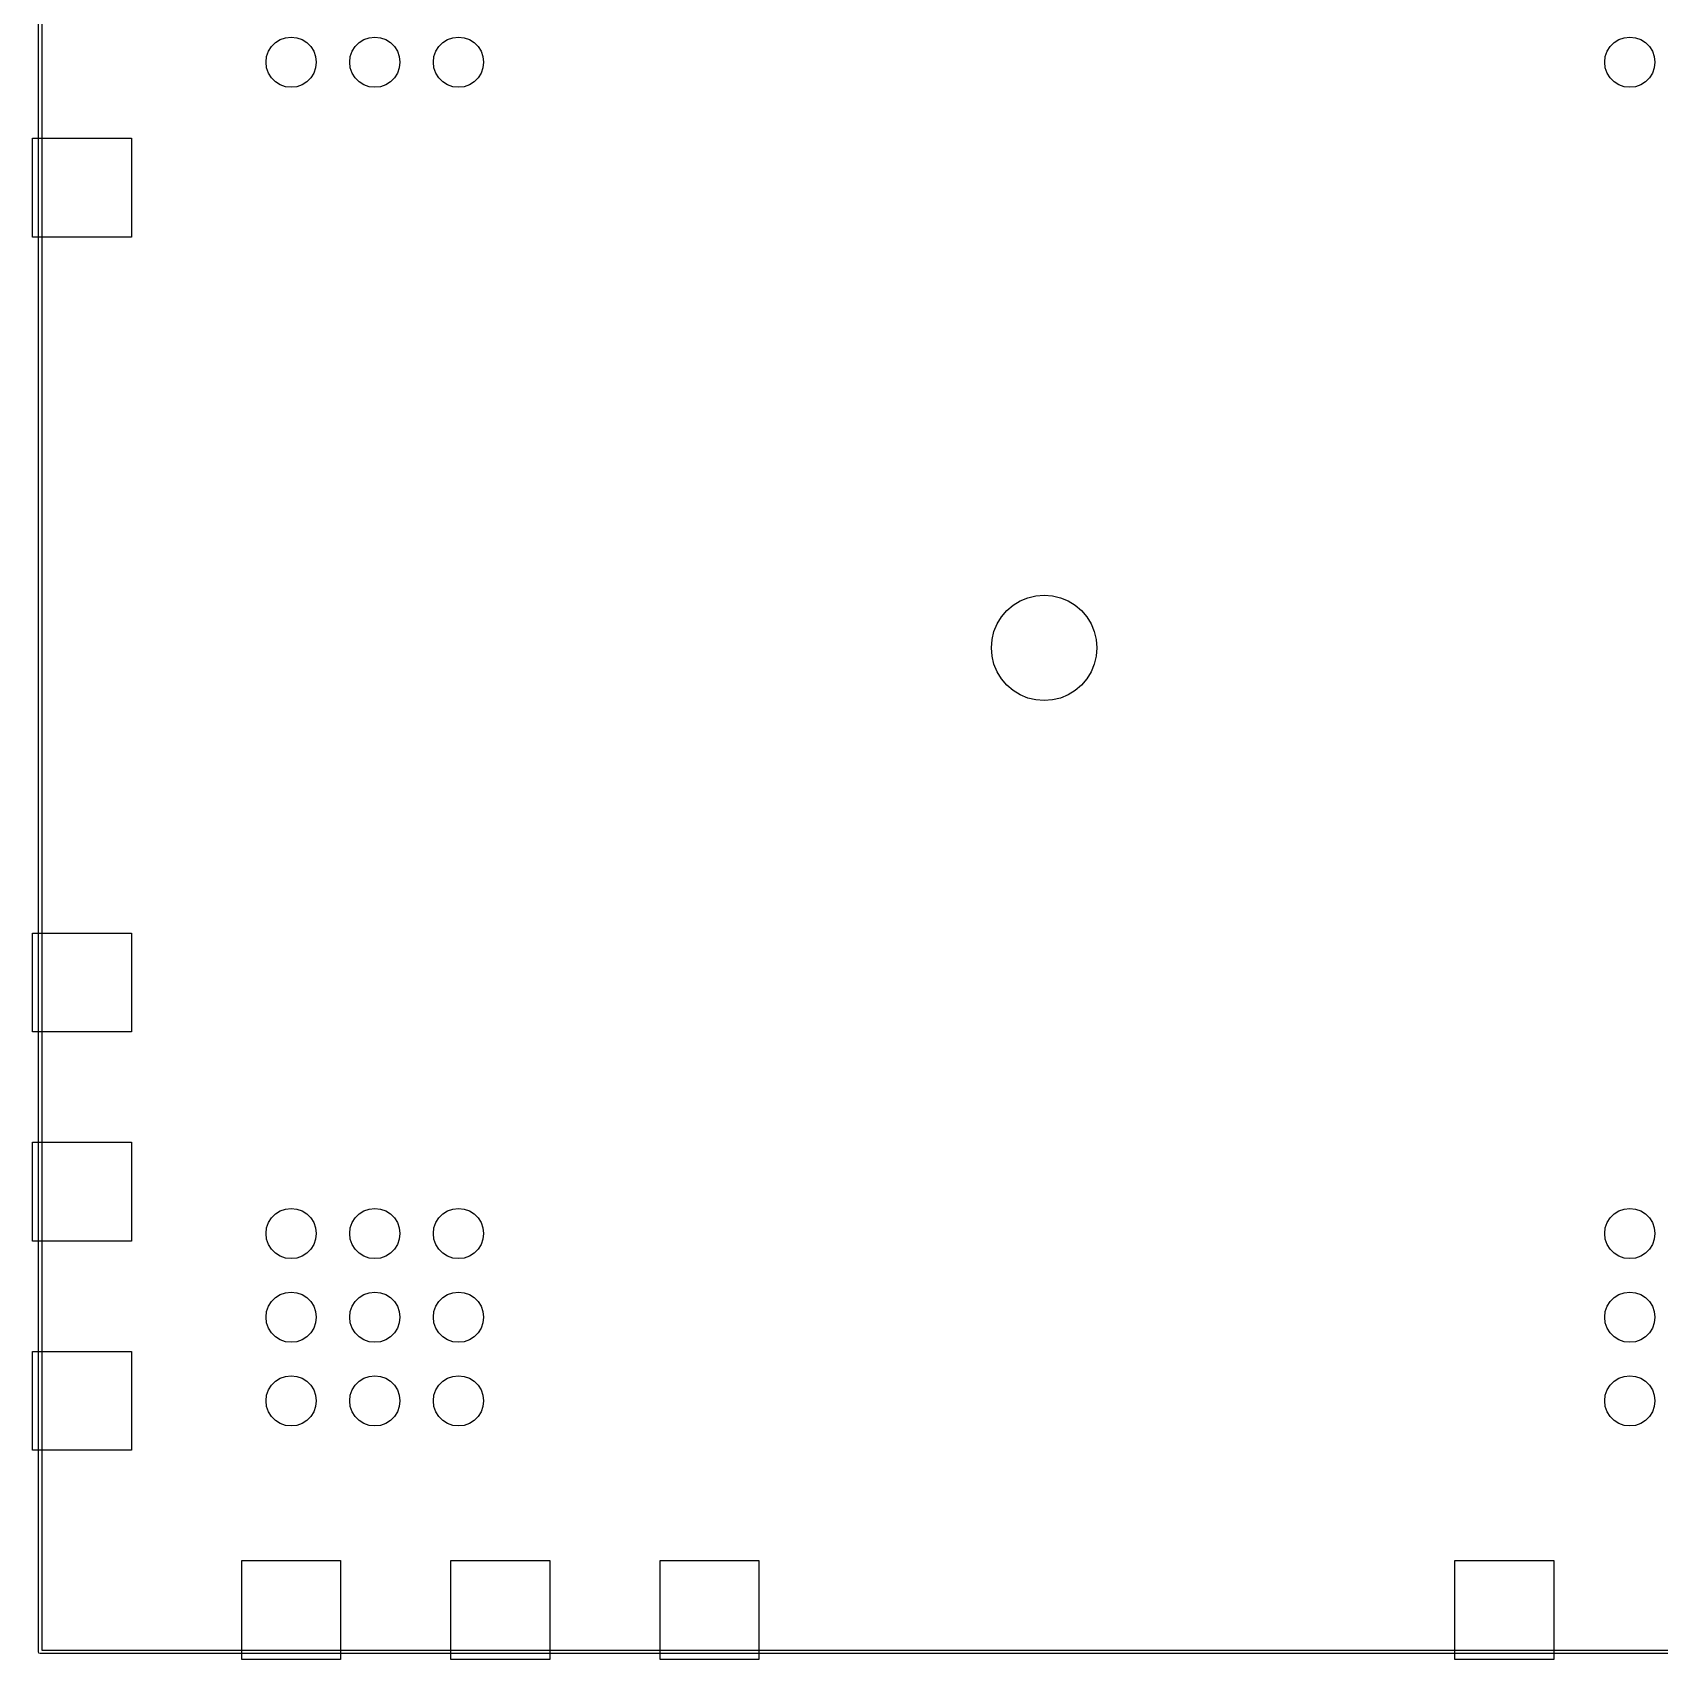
# Model space of a CAD drawing. Extents: x 3.99 to 8.01, y -6.01 to -1.99.
# Drawn here: x 3.991 to 5.935, y -6.009 to -4.065 of the extents above; entities that cross this region are included whole.
import ezdxf

# ---------------------------------------------------------------- set-up
doc = ezdxf.new("R2010")
doc.units = 0
doc.header["$MEASUREMENT"] = 0
doc.layers.add('BLACK', color=7, linetype='CONTINUOUS')

msp = doc.modelspace()

# ---------------------------------------------------------------- linework, layer by layer
at = {"layer": 'BLACK', "linetype": 'CONTINUOUS'}
for p, q in [((3.99803, -6), (3.99803, -2)), ((4.00197, -2.00197), (4.00197, -5.99803)), ((4.27297, -4.08698), (4.27655, -4.0813)), ((4.27297, -4.08698), (4.27655, -4.0813)), ((4.27655, -4.0813), (4.2813, -4.07655)), ((4.27655, -4.0813), (4.2813, -4.07655)), ((4.2813, -4.07655), (4.28698, -4.07297)), ((4.2813, -4.07655), (4.28698, -4.07297)), ((4.28698, -4.07297), (4.29332, -4.07075)), ((4.28698, -4.07297), (4.29332, -4.07075)), ((4.29332, -4.07075), (4.3, -4.07)), ((4.29332, -4.07075), (4.3, -4.07)), ((4.3, -4.07), (4.30668, -4.07075)), ((4.3, -4.07), (4.30668, -4.07075)), ((4.30668, -4.07075), (4.31302, -4.07297)), ((4.30668, -4.07075), (4.31302, -4.07297)), ((4.31302, -4.07297), (4.3187, -4.07655)), ((4.31302, -4.07297), (4.3187, -4.07655)), ((4.3187, -4.07655), (4.32345, -4.0813)), ((4.3187, -4.07655), (4.32345, -4.0813)), ((4.32345, -4.0813), (4.32703, -4.08698)), ((4.32345, -4.0813), (4.32703, -4.08698)), ((4.37297, -4.08698), (4.37655, -4.0813)), ((4.37297, -4.08698), (4.37655, -4.0813)), ((4.37655, -4.0813), (4.3813, -4.07655)), ((4.37655, -4.0813), (4.3813, -4.07655)), ((4.3813, -4.07655), (4.38698, -4.07297)), ((4.3813, -4.07655), (4.38698, -4.07297)), ((4.38698, -4.07297), (4.39332, -4.07075)), ((4.38698, -4.07297), (4.39332, -4.07075)), ((4.39332, -4.07075), (4.4, -4.07)), ((4.39332, -4.07075), (4.4, -4.07)), ((4.4, -4.07), (4.40668, -4.07075)), ((4.4, -4.07), (4.40668, -4.07075)), ((4.40668, -4.07075), (4.41302, -4.07297)), ((4.40668, -4.07075), (4.41302, -4.07297)), ((4.41302, -4.07297), (4.4187, -4.07655)), ((4.41302, -4.07297), (4.4187, -4.07655)), ((4.4187, -4.07655), (4.42345, -4.0813)), ((4.4187, -4.07655), (4.42345, -4.0813)), ((4.42345, -4.0813), (4.42703, -4.08698)), ((4.42345, -4.0813), (4.42703, -4.08698)), ((4.47297, -4.08698), (4.47655, -4.0813)), ((4.47297, -4.08698), (4.47655, -4.0813)), ((4.47655, -4.0813), (4.4813, -4.07655)), ((4.47655, -4.0813), (4.4813, -4.07655)), ((4.4813, -4.07655), (4.48698, -4.07297)), ((4.4813, -4.07655), (4.48698, -4.07297)), ((4.48698, -4.07297), (4.49332, -4.07075)), ((4.48698, -4.07297), (4.49332, -4.07075)), ((4.49332, -4.07075), (4.5, -4.07)), ((4.49332, -4.07075), (4.5, -4.07)), ((4.5, -4.07), (4.50668, -4.07075)), ((4.5, -4.07), (4.50668, -4.07075)), ((4.50668, -4.07075), (4.51302, -4.07297)), ((4.50668, -4.07075), (4.51302, -4.07297)), ((4.51302, -4.07297), (4.5187, -4.07655)), ((4.51302, -4.07297), (4.5187, -4.07655)), ((4.5187, -4.07655), (4.52345, -4.0813)), ((4.5187, -4.07655), (4.52345, -4.0813)), ((4.52345, -4.0813), (4.52703, -4.08698)), ((4.52345, -4.0813), (4.52703, -4.08698)), ((5.87297, -4.08698), (5.87655, -4.0813)), ((5.87297, -4.08698), (5.87655, -4.0813)), ((5.87655, -4.0813), (5.8813, -4.07655)), ((5.87655, -4.0813), (5.8813, -4.07655)), ((5.8813, -4.07655), (5.88698, -4.07297)), ((5.8813, -4.07655), (5.88698, -4.07297)), ((5.88698, -4.07297), (5.89332, -4.07075)), ((5.88698, -4.07297), (5.89332, -4.07075)), ((5.89332, -4.07075), (5.9, -4.07)), ((5.89332, -4.07075), (5.9, -4.07)), ((5.9, -4.07), (5.90668, -4.07075)), ((5.9, -4.07), (5.90668, -4.07075)), ((5.90668, -4.07075), (5.91302, -4.07297)), ((5.90668, -4.07075), (5.91302, -4.07297)), ((5.91302, -4.07297), (5.9187, -4.07655)), ((5.91302, -4.07297), (5.9187, -4.07655)), ((5.9187, -4.07655), (5.92345, -4.0813)), ((5.9187, -4.07655), (5.92345, -4.0813)), ((5.92345, -4.0813), (5.92703, -4.08698)), ((5.92345, -4.0813), (5.92703, -4.08698)), ((4.27, -4.1), (4.27075, -4.09332)), ((4.27, -4.1), (4.27075, -4.09332)), ((4.27075, -4.10668), (4.27, -4.1)), ((4.27075, -4.10668), (4.27, -4.1)), ((4.27075, -4.09332), (4.27297, -4.08698)), ((4.27075, -4.09332), (4.27297, -4.08698)), ((4.32703, -4.08698), (4.32925, -4.09332)), ((4.32703, -4.08698), (4.32925, -4.09332)), ((4.32925, -4.09332), (4.33, -4.1)), ((4.32925, -4.09332), (4.33, -4.1)), ((4.33, -4.1), (4.32925, -4.10668)), ((4.33, -4.1), (4.32925, -4.10668)), ((4.37, -4.1), (4.37075, -4.09332)), ((4.37, -4.1), (4.37075, -4.09332)), ((4.37075, -4.10668), (4.37, -4.1)), ((4.37075, -4.10668), (4.37, -4.1)), ((4.37075, -4.09332), (4.37297, -4.08698)), ((4.37075, -4.09332), (4.37297, -4.08698)), ((4.42703, -4.08698), (4.42925, -4.09332)), ((4.42703, -4.08698), (4.42925, -4.09332)), ((4.42925, -4.09332), (4.43, -4.1)), ((4.42925, -4.09332), (4.43, -4.1)), ((4.43, -4.1), (4.42925, -4.10668)), ((4.43, -4.1), (4.42925, -4.10668)), ((4.47, -4.1), (4.47075, -4.09332)), ((4.47, -4.1), (4.47075, -4.09332)), ((4.47075, -4.10668), (4.47, -4.1)), ((4.47075, -4.10668), (4.47, -4.1)), ((4.47075, -4.09332), (4.47297, -4.08698)), ((4.47075, -4.09332), (4.47297, -4.08698)), ((4.52703, -4.08698), (4.52925, -4.09332)), ((4.52703, -4.08698), (4.52925, -4.09332)), ((4.52925, -4.09332), (4.53, -4.1)), ((4.52925, -4.09332), (4.53, -4.1)), ((4.53, -4.1), (4.52925, -4.10668)), ((4.53, -4.1), (4.52925, -4.10668)), ((5.87, -4.1), (5.87075, -4.09332)), ((5.87, -4.1), (5.87075, -4.09332)), ((5.87075, -4.10668), (5.87, -4.1)), ((5.87075, -4.10668), (5.87, -4.1)), ((5.87075, -4.09332), (5.87297, -4.08698)), ((5.87075, -4.09332), (5.87297, -4.08698)), ((5.92703, -4.08698), (5.92925, -4.09332)), ((5.92703, -4.08698), (5.92925, -4.09332)), ((5.92925, -4.09332), (5.93, -4.1)), ((5.92925, -4.09332), (5.93, -4.1)), ((5.93, -4.1), (5.92925, -4.10668)), ((5.93, -4.1), (5.92925, -4.10668)), ((4.27297, -4.11302), (4.27075, -4.10668)), ((4.27297, -4.11302), (4.27075, -4.10668)), ((4.27655, -4.1187), (4.27297, -4.11302)), ((4.27655, -4.1187), (4.27297, -4.11302)), ((4.2813, -4.12345), (4.27655, -4.1187)), ((4.2813, -4.12345), (4.27655, -4.1187)), ((4.32345, -4.1187), (4.3187, -4.12345)), ((4.32345, -4.1187), (4.3187, -4.12345)), ((4.32703, -4.11302), (4.32345, -4.1187)), ((4.32703, -4.11302), (4.32345, -4.1187)), ((4.32925, -4.10668), (4.32703, -4.11302)), ((4.32925, -4.10668), (4.32703, -4.11302)), ((4.37297, -4.11302), (4.37075, -4.10668)), ((4.37297, -4.11302), (4.37075, -4.10668)), ((4.37655, -4.1187), (4.37297, -4.11302)), ((4.37655, -4.1187), (4.37297, -4.11302)), ((4.3813, -4.12345), (4.37655, -4.1187)), ((4.3813, -4.12345), (4.37655, -4.1187)), ((4.42345, -4.1187), (4.4187, -4.12345)), ((4.42345, -4.1187), (4.4187, -4.12345)), ((4.42703, -4.11302), (4.42345, -4.1187)), ((4.42703, -4.11302), (4.42345, -4.1187)), ((4.42925, -4.10668), (4.42703, -4.11302)), ((4.42925, -4.10668), (4.42703, -4.11302)), ((4.47297, -4.11302), (4.47075, -4.10668)), ((4.47297, -4.11302), (4.47075, -4.10668)), ((4.47655, -4.1187), (4.47297, -4.11302)), ((4.47655, -4.1187), (4.47297, -4.11302)), ((4.4813, -4.12345), (4.47655, -4.1187)), ((4.4813, -4.12345), (4.47655, -4.1187)), ((4.52345, -4.1187), (4.5187, -4.12345)), ((4.52345, -4.1187), (4.5187, -4.12345)), ((4.52703, -4.11302), (4.52345, -4.1187)), ((4.52703, -4.11302), (4.52345, -4.1187)), ((4.52925, -4.10668), (4.52703, -4.11302)), ((4.52925, -4.10668), (4.52703, -4.11302)), ((5.87297, -4.11302), (5.87075, -4.10668)), ((5.87297, -4.11302), (5.87075, -4.10668)), ((5.87655, -4.1187), (5.87297, -4.11302)), ((5.87655, -4.1187), (5.87297, -4.11302)), ((5.8813, -4.12345), (5.87655, -4.1187)), ((5.8813, -4.12345), (5.87655, -4.1187)), ((5.92345, -4.1187), (5.9187, -4.12345)), ((5.92345, -4.1187), (5.9187, -4.12345)), ((5.92703, -4.11302), (5.92345, -4.1187)), ((5.92703, -4.11302), (5.92345, -4.1187)), ((5.92925, -4.10668), (5.92703, -4.11302)), ((5.92925, -4.10668), (5.92703, -4.11302)), ((4.28698, -4.12703), (4.2813, -4.12345)), ((4.28698, -4.12703), (4.2813, -4.12345)), ((4.29332, -4.12925), (4.28698, -4.12703)), ((4.29332, -4.12925), (4.28698, -4.12703)), ((4.3, -4.13), (4.29332, -4.12925)), ((4.3, -4.13), (4.29332, -4.12925)), ((4.30668, -4.12925), (4.3, -4.13)), ((4.30668, -4.12925), (4.3, -4.13)), ((4.31302, -4.12703), (4.30668, -4.12925)), ((4.31302, -4.12703), (4.30668, -4.12925)), ((4.3187, -4.12345), (4.31302, -4.12703)), ((4.3187, -4.12345), (4.31302, -4.12703)), ((4.38698, -4.12703), (4.3813, -4.12345)), ((4.38698, -4.12703), (4.3813, -4.12345)), ((4.39332, -4.12925), (4.38698, -4.12703)), ((4.39332, -4.12925), (4.38698, -4.12703)), ((4.4, -4.13), (4.39332, -4.12925)), ((4.4, -4.13), (4.39332, -4.12925)), ((4.40668, -4.12925), (4.4, -4.13)), ((4.40668, -4.12925), (4.4, -4.13)), ((4.41302, -4.12703), (4.40668, -4.12925)), ((4.41302, -4.12703), (4.40668, -4.12925)), ((4.4187, -4.12345), (4.41302, -4.12703)), ((4.4187, -4.12345), (4.41302, -4.12703)), ((4.48698, -4.12703), (4.4813, -4.12345)), ((4.48698, -4.12703), (4.4813, -4.12345)), ((4.49332, -4.12925), (4.48698, -4.12703)), ((4.49332, -4.12925), (4.48698, -4.12703)), ((4.5, -4.13), (4.49332, -4.12925)), ((4.5, -4.13), (4.49332, -4.12925)), ((4.50668, -4.12925), (4.5, -4.13)), ((4.50668, -4.12925), (4.5, -4.13)), ((4.51302, -4.12703), (4.50668, -4.12925)), ((4.51302, -4.12703), (4.50668, -4.12925)), ((4.5187, -4.12345), (4.51302, -4.12703)), ((4.5187, -4.12345), (4.51302, -4.12703)), ((5.88698, -4.12703), (5.8813, -4.12345)), ((5.88698, -4.12703), (5.8813, -4.12345)), ((5.89332, -4.12925), (5.88698, -4.12703)), ((5.89332, -4.12925), (5.88698, -4.12703)), ((5.9, -4.13), (5.89332, -4.12925)), ((5.9, -4.13), (5.89332, -4.12925)), ((5.90668, -4.12925), (5.9, -4.13)), ((5.90668, -4.12925), (5.9, -4.13)), ((5.91302, -4.12703), (5.90668, -4.12925)), ((5.91302, -4.12703), (5.90668, -4.12925)), ((5.9187, -4.12345), (5.91302, -4.12703)), ((5.9187, -4.12345), (5.91302, -4.12703)), ((3.99094, -4.30906), (3.99094, -4.19094)), ((3.99094, -4.19094), (4.10906, -4.19094)), ((3.99094, -4.30906), (3.99094, -4.19094)), ((3.99094, -4.19094), (4.10906, -4.19094)), ((4.10906, -4.19094), (4.10906, -4.30906)), ((4.10906, -4.19094), (4.10906, -4.30906)), ((4.10906, -4.30906), (3.99094, -4.30906)), ((4.10906, -4.30906), (3.99094, -4.30906)), ((5.16297, -4.74904), (5.1714, -4.74387)), ((5.16297, -4.74904), (5.1714, -4.74387)), ((5.1714, -4.74387), (5.18053, -4.74009)), ((5.1714, -4.74387), (5.18053, -4.74009)), ((5.18053, -4.74009), (5.19015, -4.73778)), ((5.18053, -4.74009), (5.19015, -4.73778)), ((5.19015, -4.73778), (5.2, -4.73701)), ((5.19015, -4.73778), (5.2, -4.73701)), ((5.2, -4.73701), (5.20985, -4.73778)), ((5.2, -4.73701), (5.20985, -4.73778)), ((5.20985, -4.73778), (5.21947, -4.74009)), ((5.20985, -4.73778), (5.21947, -4.74009)), ((5.21947, -4.74009), (5.2286, -4.74387)), ((5.21947, -4.74009), (5.2286, -4.74387)), ((5.2286, -4.74387), (5.23703, -4.74904)), ((5.2286, -4.74387), (5.23703, -4.74904)), ((5.14387, -4.7714), (5.14904, -4.76297)), ((5.14387, -4.7714), (5.14904, -4.76297)), ((5.14904, -4.76297), (5.15546, -4.75546)), ((5.14904, -4.76297), (5.15546, -4.75546)), ((5.15546, -4.75546), (5.16297, -4.74904)), ((5.15546, -4.75546), (5.16297, -4.74904)), ((5.23703, -4.74904), (5.24454, -4.75546)), ((5.23703, -4.74904), (5.24454, -4.75546)), ((5.24454, -4.75546), (5.25096, -4.76297)), ((5.24454, -4.75546), (5.25096, -4.76297)), ((5.25096, -4.76297), (5.25613, -4.7714)), ((5.25096, -4.76297), (5.25613, -4.7714)), ((5.13778, -4.79015), (5.14009, -4.78053)), ((5.13778, -4.79015), (5.14009, -4.78053)), ((5.14009, -4.78053), (5.14387, -4.7714)), ((5.14009, -4.78053), (5.14387, -4.7714)), ((5.25613, -4.7714), (5.25991, -4.78053)), ((5.25613, -4.7714), (5.25991, -4.78053)), ((5.25991, -4.78053), (5.26222, -4.79015)), ((5.25991, -4.78053), (5.26222, -4.79015)), ((5.13701, -4.8), (5.13778, -4.79015)), ((5.13701, -4.8), (5.13778, -4.79015)), ((5.13778, -4.80985), (5.13701, -4.8)), ((5.13778, -4.80985), (5.13701, -4.8)), ((5.26222, -4.79015), (5.26299, -4.8)), ((5.26222, -4.79015), (5.26299, -4.8)), ((5.26299, -4.8), (5.26222, -4.80985)), ((5.26299, -4.8), (5.26222, -4.80985)), ((5.14009, -4.81947), (5.13778, -4.80985)), ((5.14009, -4.81947), (5.13778, -4.80985)), ((5.14387, -4.8286), (5.14009, -4.81947)), ((5.14387, -4.8286), (5.14009, -4.81947)), ((5.25991, -4.81947), (5.25613, -4.8286)), ((5.25991, -4.81947), (5.25613, -4.8286)), ((5.26222, -4.80985), (5.25991, -4.81947)), ((5.26222, -4.80985), (5.25991, -4.81947)), ((5.14904, -4.83703), (5.14387, -4.8286)), ((5.14904, -4.83703), (5.14387, -4.8286)), ((5.15546, -4.84454), (5.14904, -4.83703)), ((5.15546, -4.84454), (5.14904, -4.83703)), ((5.25096, -4.83703), (5.24454, -4.84454)), ((5.25096, -4.83703), (5.24454, -4.84454)), ((5.25613, -4.8286), (5.25096, -4.83703)), ((5.25613, -4.8286), (5.25096, -4.83703)), ((5.16297, -4.85096), (5.15546, -4.84454)), ((5.16297, -4.85096), (5.15546, -4.84454)), ((5.1714, -4.85613), (5.16297, -4.85096)), ((5.1714, -4.85613), (5.16297, -4.85096)), ((5.18053, -4.85991), (5.1714, -4.85613)), ((5.18053, -4.85991), (5.1714, -4.85613)), ((5.19015, -4.86222), (5.18053, -4.85991)), ((5.19015, -4.86222), (5.18053, -4.85991)), ((5.21947, -4.85991), (5.20985, -4.86222)), ((5.21947, -4.85991), (5.20985, -4.86222)), ((5.2286, -4.85613), (5.21947, -4.85991)), ((5.2286, -4.85613), (5.21947, -4.85991)), ((5.23703, -4.85096), (5.2286, -4.85613)), ((5.23703, -4.85096), (5.2286, -4.85613)), ((5.24454, -4.84454), (5.23703, -4.85096)), ((5.24454, -4.84454), (5.23703, -4.85096)), ((5.2, -4.86299), (5.19015, -4.86222)), ((5.2, -4.86299), (5.19015, -4.86222)), ((5.20985, -4.86222), (5.2, -4.86299)), ((5.20985, -4.86222), (5.2, -4.86299)), ((3.99094, -5.25906), (3.99094, -5.14094)), ((3.99094, -5.14094), (4.10906, -5.14094)), ((3.99094, -5.25906), (3.99094, -5.14094)), ((3.99094, -5.14094), (4.10906, -5.14094)), ((4.10906, -5.14094), (4.10906, -5.25906)), ((4.10906, -5.14094), (4.10906, -5.25906)), ((4.10906, -5.25906), (3.99094, -5.25906)), ((4.10906, -5.25906), (3.99094, -5.25906)), ((3.99094, -5.50906), (3.99094, -5.39094)), ((3.99094, -5.39094), (4.10906, -5.39094)), ((3.99094, -5.50906), (3.99094, -5.39094)), ((3.99094, -5.39094), (4.10906, -5.39094)), ((4.10906, -5.39094), (4.10906, -5.50906)), ((4.10906, -5.39094), (4.10906, -5.50906)), ((4.27297, -5.48698), (4.27655, -5.4813)), ((4.27297, -5.48698), (4.27655, -5.4813)), ((4.27655, -5.4813), (4.2813, -5.47655)), ((4.27655, -5.4813), (4.2813, -5.47655)), ((4.2813, -5.47655), (4.28698, -5.47297)), ((4.2813, -5.47655), (4.28698, -5.47297)), ((4.28698, -5.47297), (4.29332, -5.47075)), ((4.28698, -5.47297), (4.29332, -5.47075)), ((4.29332, -5.47075), (4.3, -5.47)), ((4.29332, -5.47075), (4.3, -5.47)), ((4.3, -5.47), (4.30668, -5.47075)), ((4.3, -5.47), (4.30668, -5.47075)), ((4.30668, -5.47075), (4.31302, -5.47297)), ((4.30668, -5.47075), (4.31302, -5.47297)), ((4.31302, -5.47297), (4.3187, -5.47655)), ((4.31302, -5.47297), (4.3187, -5.47655)), ((4.3187, -5.47655), (4.32345, -5.4813)), ((4.3187, -5.47655), (4.32345, -5.4813)), ((4.32345, -5.4813), (4.32703, -5.48698)), ((4.32345, -5.4813), (4.32703, -5.48698)), ((4.37297, -5.48698), (4.37655, -5.4813)), ((4.37297, -5.48698), (4.37655, -5.4813)), ((4.37655, -5.4813), (4.3813, -5.47655)), ((4.37655, -5.4813), (4.3813, -5.47655)), ((4.3813, -5.47655), (4.38698, -5.47297)), ((4.3813, -5.47655), (4.38698, -5.47297)), ((4.38698, -5.47297), (4.39332, -5.47075)), ((4.38698, -5.47297), (4.39332, -5.47075)), ((4.39332, -5.47075), (4.4, -5.47)), ((4.39332, -5.47075), (4.4, -5.47)), ((4.4, -5.47), (4.40668, -5.47075)), ((4.4, -5.47), (4.40668, -5.47075)), ((4.40668, -5.47075), (4.41302, -5.47297)), ((4.40668, -5.47075), (4.41302, -5.47297)), ((4.41302, -5.47297), (4.4187, -5.47655)), ((4.41302, -5.47297), (4.4187, -5.47655)), ((4.4187, -5.47655), (4.42345, -5.4813)), ((4.4187, -5.47655), (4.42345, -5.4813)), ((4.42345, -5.4813), (4.42703, -5.48698)), ((4.42345, -5.4813), (4.42703, -5.48698)), ((4.47297, -5.48698), (4.47655, -5.4813)), ((4.47297, -5.48698), (4.47655, -5.4813)), ((4.47655, -5.4813), (4.4813, -5.47655)), ((4.47655, -5.4813), (4.4813, -5.47655)), ((4.4813, -5.47655), (4.48698, -5.47297)), ((4.4813, -5.47655), (4.48698, -5.47297)), ((4.48698, -5.47297), (4.49332, -5.47075)), ((4.48698, -5.47297), (4.49332, -5.47075)), ((4.49332, -5.47075), (4.5, -5.47)), ((4.49332, -5.47075), (4.5, -5.47)), ((4.5, -5.47), (4.50668, -5.47075)), ((4.5, -5.47), (4.50668, -5.47075)), ((4.50668, -5.47075), (4.51302, -5.47297)), ((4.50668, -5.47075), (4.51302, -5.47297)), ((4.51302, -5.47297), (4.5187, -5.47655)), ((4.51302, -5.47297), (4.5187, -5.47655)), ((4.5187, -5.47655), (4.52345, -5.4813)), ((4.5187, -5.47655), (4.52345, -5.4813)), ((4.52345, -5.4813), (4.52703, -5.48698)), ((4.52345, -5.4813), (4.52703, -5.48698)), ((5.87297, -5.48698), (5.87655, -5.4813)), ((5.87297, -5.48698), (5.87655, -5.4813)), ((5.87655, -5.4813), (5.8813, -5.47655)), ((5.87655, -5.4813), (5.8813, -5.47655)), ((5.8813, -5.47655), (5.88698, -5.47297)), ((5.8813, -5.47655), (5.88698, -5.47297)), ((5.88698, -5.47297), (5.89332, -5.47075)), ((5.88698, -5.47297), (5.89332, -5.47075)), ((5.89332, -5.47075), (5.9, -5.47)), ((5.89332, -5.47075), (5.9, -5.47)), ((5.9, -5.47), (5.90668, -5.47075)), ((5.9, -5.47), (5.90668, -5.47075)), ((5.90668, -5.47075), (5.91302, -5.47297)), ((5.90668, -5.47075), (5.91302, -5.47297)), ((5.91302, -5.47297), (5.9187, -5.47655)), ((5.91302, -5.47297), (5.9187, -5.47655)), ((5.9187, -5.47655), (5.92345, -5.4813)), ((5.9187, -5.47655), (5.92345, -5.4813)), ((5.92345, -5.4813), (5.92703, -5.48698)), ((5.92345, -5.4813), (5.92703, -5.48698)), ((4.27, -5.5), (4.27075, -5.49332)), ((4.27, -5.5), (4.27075, -5.49332)), ((4.27075, -5.50668), (4.27, -5.5)), ((4.27075, -5.50668), (4.27, -5.5)), ((4.27075, -5.49332), (4.27297, -5.48698)), ((4.27075, -5.49332), (4.27297, -5.48698)), ((4.32703, -5.48698), (4.32925, -5.49332)), ((4.32703, -5.48698), (4.32925, -5.49332)), ((4.32925, -5.49332), (4.33, -5.5)), ((4.32925, -5.49332), (4.33, -5.5)), ((4.33, -5.5), (4.32925, -5.50668)), ((4.33, -5.5), (4.32925, -5.50668)), ((4.37, -5.5), (4.37075, -5.49332)), ((4.37, -5.5), (4.37075, -5.49332)), ((4.37075, -5.50668), (4.37, -5.5)), ((4.37075, -5.50668), (4.37, -5.5)), ((4.37075, -5.49332), (4.37297, -5.48698)), ((4.37075, -5.49332), (4.37297, -5.48698)), ((4.42703, -5.48698), (4.42925, -5.49332)), ((4.42703, -5.48698), (4.42925, -5.49332)), ((4.42925, -5.49332), (4.43, -5.5)), ((4.42925, -5.49332), (4.43, -5.5)), ((4.43, -5.5), (4.42925, -5.50668)), ((4.43, -5.5), (4.42925, -5.50668)), ((4.47, -5.5), (4.47075, -5.49332)), ((4.47, -5.5), (4.47075, -5.49332)), ((4.47075, -5.50668), (4.47, -5.5)), ((4.47075, -5.50668), (4.47, -5.5)), ((4.47075, -5.49332), (4.47297, -5.48698)), ((4.47075, -5.49332), (4.47297, -5.48698)), ((4.52703, -5.48698), (4.52925, -5.49332)), ((4.52703, -5.48698), (4.52925, -5.49332)), ((4.52925, -5.49332), (4.53, -5.5)), ((4.52925, -5.49332), (4.53, -5.5)), ((4.53, -5.5), (4.52925, -5.50668)), ((4.53, -5.5), (4.52925, -5.50668)), ((5.87, -5.5), (5.87075, -5.49332)), ((5.87, -5.5), (5.87075, -5.49332)), ((5.87075, -5.50668), (5.87, -5.5)), ((5.87075, -5.50668), (5.87, -5.5)), ((5.87075, -5.49332), (5.87297, -5.48698)), ((5.87075, -5.49332), (5.87297, -5.48698)), ((5.92703, -5.48698), (5.92925, -5.49332)), ((5.92703, -5.48698), (5.92925, -5.49332)), ((5.92925, -5.49332), (5.93, -5.5)), ((5.92925, -5.49332), (5.93, -5.5)), ((5.93, -5.5), (5.92925, -5.50668)), ((5.93, -5.5), (5.92925, -5.50668)), ((4.10906, -5.50906), (3.99094, -5.50906)), ((4.10906, -5.50906), (3.99094, -5.50906)), ((4.27297, -5.51302), (4.27075, -5.50668)), ((4.27297, -5.51302), (4.27075, -5.50668)), ((4.27655, -5.5187), (4.27297, -5.51302)), ((4.27655, -5.5187), (4.27297, -5.51302)), ((4.2813, -5.52345), (4.27655, -5.5187)), ((4.2813, -5.52345), (4.27655, -5.5187)), ((4.32345, -5.5187), (4.3187, -5.52345)), ((4.32345, -5.5187), (4.3187, -5.52345)), ((4.32703, -5.51302), (4.32345, -5.5187)), ((4.32703, -5.51302), (4.32345, -5.5187)), ((4.32925, -5.50668), (4.32703, -5.51302)), ((4.32925, -5.50668), (4.32703, -5.51302)), ((4.37297, -5.51302), (4.37075, -5.50668)), ((4.37297, -5.51302), (4.37075, -5.50668)), ((4.37655, -5.5187), (4.37297, -5.51302)), ((4.37655, -5.5187), (4.37297, -5.51302)), ((4.3813, -5.52345), (4.37655, -5.5187)), ((4.3813, -5.52345), (4.37655, -5.5187)), ((4.42345, -5.5187), (4.4187, -5.52345)), ((4.42345, -5.5187), (4.4187, -5.52345)), ((4.42703, -5.51302), (4.42345, -5.5187)), ((4.42703, -5.51302), (4.42345, -5.5187)), ((4.42925, -5.50668), (4.42703, -5.51302)), ((4.42925, -5.50668), (4.42703, -5.51302)), ((4.47297, -5.51302), (4.47075, -5.50668)), ((4.47297, -5.51302), (4.47075, -5.50668)), ((4.47655, -5.5187), (4.47297, -5.51302)), ((4.47655, -5.5187), (4.47297, -5.51302)), ((4.4813, -5.52345), (4.47655, -5.5187)), ((4.4813, -5.52345), (4.47655, -5.5187)), ((4.52345, -5.5187), (4.5187, -5.52345)), ((4.52345, -5.5187), (4.5187, -5.52345)), ((4.52703, -5.51302), (4.52345, -5.5187)), ((4.52703, -5.51302), (4.52345, -5.5187)), ((4.52925, -5.50668), (4.52703, -5.51302)), ((4.52925, -5.50668), (4.52703, -5.51302)), ((5.87297, -5.51302), (5.87075, -5.50668)), ((5.87297, -5.51302), (5.87075, -5.50668)), ((5.87655, -5.5187), (5.87297, -5.51302)), ((5.87655, -5.5187), (5.87297, -5.51302)), ((5.8813, -5.52345), (5.87655, -5.5187)), ((5.8813, -5.52345), (5.87655, -5.5187)), ((5.92345, -5.5187), (5.9187, -5.52345)), ((5.92345, -5.5187), (5.9187, -5.52345)), ((5.92703, -5.51302), (5.92345, -5.5187)), ((5.92703, -5.51302), (5.92345, -5.5187)), ((5.92925, -5.50668), (5.92703, -5.51302)), ((5.92925, -5.50668), (5.92703, -5.51302)), ((4.28698, -5.52703), (4.2813, -5.52345)), ((4.28698, -5.52703), (4.2813, -5.52345)), ((4.29332, -5.52925), (4.28698, -5.52703)), ((4.29332, -5.52925), (4.28698, -5.52703)), ((4.3, -5.53), (4.29332, -5.52925)), ((4.3, -5.53), (4.29332, -5.52925)), ((4.30668, -5.52925), (4.3, -5.53)), ((4.30668, -5.52925), (4.3, -5.53)), ((4.31302, -5.52703), (4.30668, -5.52925)), ((4.31302, -5.52703), (4.30668, -5.52925)), ((4.3187, -5.52345), (4.31302, -5.52703)), ((4.3187, -5.52345), (4.31302, -5.52703)), ((4.38698, -5.52703), (4.3813, -5.52345)), ((4.38698, -5.52703), (4.3813, -5.52345)), ((4.39332, -5.52925), (4.38698, -5.52703)), ((4.39332, -5.52925), (4.38698, -5.52703)), ((4.4, -5.53), (4.39332, -5.52925)), ((4.4, -5.53), (4.39332, -5.52925)), ((4.40668, -5.52925), (4.4, -5.53)), ((4.40668, -5.52925), (4.4, -5.53)), ((4.41302, -5.52703), (4.40668, -5.52925)), ((4.41302, -5.52703), (4.40668, -5.52925)), ((4.4187, -5.52345), (4.41302, -5.52703)), ((4.4187, -5.52345), (4.41302, -5.52703)), ((4.48698, -5.52703), (4.4813, -5.52345)), ((4.48698, -5.52703), (4.4813, -5.52345)), ((4.49332, -5.52925), (4.48698, -5.52703)), ((4.49332, -5.52925), (4.48698, -5.52703)), ((4.5, -5.53), (4.49332, -5.52925)), ((4.5, -5.53), (4.49332, -5.52925)), ((4.50668, -5.52925), (4.5, -5.53)), ((4.50668, -5.52925), (4.5, -5.53)), ((4.51302, -5.52703), (4.50668, -5.52925)), ((4.51302, -5.52703), (4.50668, -5.52925)), ((4.5187, -5.52345), (4.51302, -5.52703)), ((4.5187, -5.52345), (4.51302, -5.52703)), ((5.88698, -5.52703), (5.8813, -5.52345)), ((5.88698, -5.52703), (5.8813, -5.52345)), ((5.89332, -5.52925), (5.88698, -5.52703)), ((5.89332, -5.52925), (5.88698, -5.52703)), ((5.9, -5.53), (5.89332, -5.52925)), ((5.9, -5.53), (5.89332, -5.52925)), ((5.90668, -5.52925), (5.9, -5.53)), ((5.90668, -5.52925), (5.9, -5.53)), ((5.91302, -5.52703), (5.90668, -5.52925)), ((5.91302, -5.52703), (5.90668, -5.52925)), ((5.9187, -5.52345), (5.91302, -5.52703)), ((5.9187, -5.52345), (5.91302, -5.52703)), ((4.27655, -5.5813), (4.2813, -5.57655)), ((4.27655, -5.5813), (4.2813, -5.57655)), ((4.2813, -5.57655), (4.28698, -5.57297)), ((4.2813, -5.57655), (4.28698, -5.57297)), ((4.28698, -5.57297), (4.29332, -5.57075)), ((4.28698, -5.57297), (4.29332, -5.57075)), ((4.29332, -5.57075), (4.3, -5.57)), ((4.29332, -5.57075), (4.3, -5.57)), ((4.3, -5.57), (4.30668, -5.57075)), ((4.3, -5.57), (4.30668, -5.57075)), ((4.30668, -5.57075), (4.31302, -5.57297)), ((4.30668, -5.57075), (4.31302, -5.57297)), ((4.31302, -5.57297), (4.3187, -5.57655)), ((4.31302, -5.57297), (4.3187, -5.57655)), ((4.3187, -5.57655), (4.32345, -5.5813)), ((4.3187, -5.57655), (4.32345, -5.5813)), ((4.37655, -5.5813), (4.3813, -5.57655)), ((4.37655, -5.5813), (4.3813, -5.57655)), ((4.3813, -5.57655), (4.38698, -5.57297)), ((4.3813, -5.57655), (4.38698, -5.57297)), ((4.38698, -5.57297), (4.39332, -5.57075)), ((4.38698, -5.57297), (4.39332, -5.57075)), ((4.39332, -5.57075), (4.4, -5.57)), ((4.39332, -5.57075), (4.4, -5.57)), ((4.4, -5.57), (4.40668, -5.57075)), ((4.4, -5.57), (4.40668, -5.57075)), ((4.40668, -5.57075), (4.41302, -5.57297)), ((4.40668, -5.57075), (4.41302, -5.57297)), ((4.41302, -5.57297), (4.4187, -5.57655)), ((4.41302, -5.57297), (4.4187, -5.57655)), ((4.4187, -5.57655), (4.42345, -5.5813)), ((4.4187, -5.57655), (4.42345, -5.5813)), ((4.47655, -5.5813), (4.4813, -5.57655)), ((4.47655, -5.5813), (4.4813, -5.57655)), ((4.4813, -5.57655), (4.48698, -5.57297)), ((4.4813, -5.57655), (4.48698, -5.57297)), ((4.48698, -5.57297), (4.49332, -5.57075)), ((4.48698, -5.57297), (4.49332, -5.57075)), ((4.49332, -5.57075), (4.5, -5.57)), ((4.49332, -5.57075), (4.5, -5.57)), ((4.5, -5.57), (4.50668, -5.57075)), ((4.5, -5.57), (4.50668, -5.57075)), ((4.50668, -5.57075), (4.51302, -5.57297)), ((4.50668, -5.57075), (4.51302, -5.57297)), ((4.51302, -5.57297), (4.5187, -5.57655)), ((4.51302, -5.57297), (4.5187, -5.57655)), ((4.5187, -5.57655), (4.52345, -5.5813)), ((4.5187, -5.57655), (4.52345, -5.5813)), ((5.87655, -5.5813), (5.8813, -5.57655)), ((5.87655, -5.5813), (5.8813, -5.57655)), ((5.8813, -5.57655), (5.88698, -5.57297)), ((5.8813, -5.57655), (5.88698, -5.57297)), ((5.88698, -5.57297), (5.89332, -5.57075)), ((5.88698, -5.57297), (5.89332, -5.57075)), ((5.89332, -5.57075), (5.9, -5.57)), ((5.89332, -5.57075), (5.9, -5.57)), ((5.9, -5.57), (5.90668, -5.57075)), ((5.9, -5.57), (5.90668, -5.57075)), ((5.90668, -5.57075), (5.91302, -5.57297)), ((5.90668, -5.57075), (5.91302, -5.57297)), ((5.91302, -5.57297), (5.9187, -5.57655)), ((5.91302, -5.57297), (5.9187, -5.57655)), ((5.9187, -5.57655), (5.92345, -5.5813)), ((5.9187, -5.57655), (5.92345, -5.5813)), ((4.27, -5.6), (4.27075, -5.59332)), ((4.27, -5.6), (4.27075, -5.59332)), ((4.27075, -5.60668), (4.27, -5.6)), ((4.27075, -5.60668), (4.27, -5.6)), ((4.27075, -5.59332), (4.27297, -5.58698)), ((4.27075, -5.59332), (4.27297, -5.58698)), ((4.27297, -5.58698), (4.27655, -5.5813)), ((4.27297, -5.58698), (4.27655, -5.5813)), ((4.32345, -5.5813), (4.32703, -5.58698)), ((4.32345, -5.5813), (4.32703, -5.58698)), ((4.32703, -5.58698), (4.32925, -5.59332)), ((4.32703, -5.58698), (4.32925, -5.59332)), ((4.32925, -5.59332), (4.33, -5.6)), ((4.32925, -5.59332), (4.33, -5.6)), ((4.33, -5.6), (4.32925, -5.60668)), ((4.33, -5.6), (4.32925, -5.60668)), ((4.37, -5.6), (4.37075, -5.59332)), ((4.37, -5.6), (4.37075, -5.59332)), ((4.37075, -5.60668), (4.37, -5.6)), ((4.37075, -5.60668), (4.37, -5.6)), ((4.37075, -5.59332), (4.37297, -5.58698)), ((4.37075, -5.59332), (4.37297, -5.58698)), ((4.37297, -5.58698), (4.37655, -5.5813)), ((4.37297, -5.58698), (4.37655, -5.5813)), ((4.42345, -5.5813), (4.42703, -5.58698)), ((4.42345, -5.5813), (4.42703, -5.58698)), ((4.42703, -5.58698), (4.42925, -5.59332)), ((4.42703, -5.58698), (4.42925, -5.59332)), ((4.42925, -5.59332), (4.43, -5.6)), ((4.42925, -5.59332), (4.43, -5.6)), ((4.43, -5.6), (4.42925, -5.60668)), ((4.43, -5.6), (4.42925, -5.60668)), ((4.47, -5.6), (4.47075, -5.59332)), ((4.47, -5.6), (4.47075, -5.59332)), ((4.47075, -5.60668), (4.47, -5.6)), ((4.47075, -5.60668), (4.47, -5.6)), ((4.47075, -5.59332), (4.47297, -5.58698)), ((4.47075, -5.59332), (4.47297, -5.58698)), ((4.47297, -5.58698), (4.47655, -5.5813)), ((4.47297, -5.58698), (4.47655, -5.5813)), ((4.52345, -5.5813), (4.52703, -5.58698)), ((4.52345, -5.5813), (4.52703, -5.58698)), ((4.52703, -5.58698), (4.52925, -5.59332)), ((4.52703, -5.58698), (4.52925, -5.59332)), ((4.52925, -5.59332), (4.53, -5.6)), ((4.52925, -5.59332), (4.53, -5.6)), ((4.53, -5.6), (4.52925, -5.60668)), ((4.53, -5.6), (4.52925, -5.60668)), ((5.87, -5.6), (5.87075, -5.59332)), ((5.87, -5.6), (5.87075, -5.59332)), ((5.87075, -5.60668), (5.87, -5.6)), ((5.87075, -5.60668), (5.87, -5.6)), ((5.87075, -5.59332), (5.87297, -5.58698)), ((5.87075, -5.59332), (5.87297, -5.58698)), ((5.87297, -5.58698), (5.87655, -5.5813)), ((5.87297, -5.58698), (5.87655, -5.5813)), ((5.92345, -5.5813), (5.92703, -5.58698)), ((5.92345, -5.5813), (5.92703, -5.58698)), ((5.92703, -5.58698), (5.92925, -5.59332)), ((5.92703, -5.58698), (5.92925, -5.59332)), ((5.92925, -5.59332), (5.93, -5.6)), ((5.92925, -5.59332), (5.93, -5.6)), ((5.93, -5.6), (5.92925, -5.60668)), ((5.93, -5.6), (5.92925, -5.60668)), ((4.27297, -5.61302), (4.27075, -5.60668)), ((4.27297, -5.61302), (4.27075, -5.60668)), ((4.27655, -5.6187), (4.27297, -5.61302)), ((4.27655, -5.6187), (4.27297, -5.61302)), ((4.2813, -5.62345), (4.27655, -5.6187)), ((4.2813, -5.62345), (4.27655, -5.6187)), ((4.32345, -5.6187), (4.3187, -5.62345)), ((4.32345, -5.6187), (4.3187, -5.62345)), ((4.32703, -5.61302), (4.32345, -5.6187)), ((4.32703, -5.61302), (4.32345, -5.6187)), ((4.32925, -5.60668), (4.32703, -5.61302)), ((4.32925, -5.60668), (4.32703, -5.61302)), ((4.37297, -5.61302), (4.37075, -5.60668)), ((4.37297, -5.61302), (4.37075, -5.60668)), ((4.37655, -5.6187), (4.37297, -5.61302)), ((4.37655, -5.6187), (4.37297, -5.61302)), ((4.3813, -5.62345), (4.37655, -5.6187)), ((4.3813, -5.62345), (4.37655, -5.6187)), ((4.42345, -5.6187), (4.4187, -5.62345)), ((4.42345, -5.6187), (4.4187, -5.62345)), ((4.42703, -5.61302), (4.42345, -5.6187)), ((4.42703, -5.61302), (4.42345, -5.6187)), ((4.42925, -5.60668), (4.42703, -5.61302)), ((4.42925, -5.60668), (4.42703, -5.61302)), ((4.47297, -5.61302), (4.47075, -5.60668)), ((4.47297, -5.61302), (4.47075, -5.60668)), ((4.47655, -5.6187), (4.47297, -5.61302)), ((4.47655, -5.6187), (4.47297, -5.61302)), ((4.4813, -5.62345), (4.47655, -5.6187)), ((4.4813, -5.62345), (4.47655, -5.6187)), ((4.52345, -5.6187), (4.5187, -5.62345)), ((4.52345, -5.6187), (4.5187, -5.62345)), ((4.52703, -5.61302), (4.52345, -5.6187)), ((4.52703, -5.61302), (4.52345, -5.6187)), ((4.52925, -5.60668), (4.52703, -5.61302)), ((4.52925, -5.60668), (4.52703, -5.61302)), ((5.87297, -5.61302), (5.87075, -5.60668)), ((5.87297, -5.61302), (5.87075, -5.60668)), ((5.87655, -5.6187), (5.87297, -5.61302)), ((5.87655, -5.6187), (5.87297, -5.61302)), ((5.8813, -5.62345), (5.87655, -5.6187)), ((5.8813, -5.62345), (5.87655, -5.6187)), ((5.92345, -5.6187), (5.9187, -5.62345)), ((5.92345, -5.6187), (5.9187, -5.62345)), ((5.92703, -5.61302), (5.92345, -5.6187)), ((5.92703, -5.61302), (5.92345, -5.6187)), ((5.92925, -5.60668), (5.92703, -5.61302)), ((5.92925, -5.60668), (5.92703, -5.61302)), ((4.28698, -5.62703), (4.2813, -5.62345)), ((4.28698, -5.62703), (4.2813, -5.62345)), ((4.29332, -5.62925), (4.28698, -5.62703)), ((4.29332, -5.62925), (4.28698, -5.62703)), ((4.3, -5.63), (4.29332, -5.62925)), ((4.3, -5.63), (4.29332, -5.62925)), ((4.30668, -5.62925), (4.3, -5.63)), ((4.30668, -5.62925), (4.3, -5.63)), ((4.31302, -5.62703), (4.30668, -5.62925)), ((4.31302, -5.62703), (4.30668, -5.62925)), ((4.3187, -5.62345), (4.31302, -5.62703)), ((4.3187, -5.62345), (4.31302, -5.62703)), ((4.38698, -5.62703), (4.3813, -5.62345)), ((4.38698, -5.62703), (4.3813, -5.62345)), ((4.39332, -5.62925), (4.38698, -5.62703)), ((4.39332, -5.62925), (4.38698, -5.62703)), ((4.4, -5.63), (4.39332, -5.62925)), ((4.4, -5.63), (4.39332, -5.62925)), ((4.40668, -5.62925), (4.4, -5.63)), ((4.40668, -5.62925), (4.4, -5.63)), ((4.41302, -5.62703), (4.40668, -5.62925)), ((4.41302, -5.62703), (4.40668, -5.62925)), ((4.4187, -5.62345), (4.41302, -5.62703)), ((4.4187, -5.62345), (4.41302, -5.62703)), ((4.48698, -5.62703), (4.4813, -5.62345)), ((4.48698, -5.62703), (4.4813, -5.62345)), ((4.49332, -5.62925), (4.48698, -5.62703)), ((4.49332, -5.62925), (4.48698, -5.62703)), ((4.5, -5.63), (4.49332, -5.62925)), ((4.5, -5.63), (4.49332, -5.62925)), ((4.50668, -5.62925), (4.5, -5.63)), ((4.50668, -5.62925), (4.5, -5.63)), ((4.51302, -5.62703), (4.50668, -5.62925)), ((4.51302, -5.62703), (4.50668, -5.62925)), ((4.5187, -5.62345), (4.51302, -5.62703)), ((4.5187, -5.62345), (4.51302, -5.62703)), ((5.88698, -5.62703), (5.8813, -5.62345)), ((5.88698, -5.62703), (5.8813, -5.62345)), ((5.89332, -5.62925), (5.88698, -5.62703)), ((5.89332, -5.62925), (5.88698, -5.62703)), ((5.9, -5.63), (5.89332, -5.62925)), ((5.9, -5.63), (5.89332, -5.62925)), ((5.90668, -5.62925), (5.9, -5.63)), ((5.90668, -5.62925), (5.9, -5.63)), ((5.91302, -5.62703), (5.90668, -5.62925)), ((5.91302, -5.62703), (5.90668, -5.62925)), ((5.9187, -5.62345), (5.91302, -5.62703)), ((5.9187, -5.62345), (5.91302, -5.62703)), ((3.99094, -5.75906), (3.99094, -5.64094)), ((3.99094, -5.64094), (4.10906, -5.64094)), ((3.99094, -5.75906), (3.99094, -5.64094)), ((3.99094, -5.64094), (4.10906, -5.64094)), ((4.10906, -5.64094), (4.10906, -5.75906)), ((4.10906, -5.64094), (4.10906, -5.75906)), ((4.27655, -5.6813), (4.2813, -5.67655)), ((4.27655, -5.6813), (4.2813, -5.67655)), ((4.2813, -5.67655), (4.28698, -5.67297)), ((4.2813, -5.67655), (4.28698, -5.67297)), ((4.28698, -5.67297), (4.29332, -5.67075)), ((4.28698, -5.67297), (4.29332, -5.67075)), ((4.29332, -5.67075), (4.3, -5.67)), ((4.29332, -5.67075), (4.3, -5.67)), ((4.3, -5.67), (4.30668, -5.67075)), ((4.3, -5.67), (4.30668, -5.67075)), ((4.30668, -5.67075), (4.31302, -5.67297)), ((4.30668, -5.67075), (4.31302, -5.67297)), ((4.31302, -5.67297), (4.3187, -5.67655)), ((4.31302, -5.67297), (4.3187, -5.67655)), ((4.3187, -5.67655), (4.32345, -5.6813)), ((4.3187, -5.67655), (4.32345, -5.6813)), ((4.37655, -5.6813), (4.3813, -5.67655)), ((4.37655, -5.6813), (4.3813, -5.67655)), ((4.3813, -5.67655), (4.38698, -5.67297)), ((4.3813, -5.67655), (4.38698, -5.67297)), ((4.38698, -5.67297), (4.39332, -5.67075)), ((4.38698, -5.67297), (4.39332, -5.67075)), ((4.39332, -5.67075), (4.4, -5.67)), ((4.39332, -5.67075), (4.4, -5.67)), ((4.4, -5.67), (4.40668, -5.67075)), ((4.4, -5.67), (4.40668, -5.67075)), ((4.40668, -5.67075), (4.41302, -5.67297)), ((4.40668, -5.67075), (4.41302, -5.67297)), ((4.41302, -5.67297), (4.4187, -5.67655)), ((4.41302, -5.67297), (4.4187, -5.67655)), ((4.4187, -5.67655), (4.42345, -5.6813)), ((4.4187, -5.67655), (4.42345, -5.6813)), ((4.47655, -5.6813), (4.4813, -5.67655)), ((4.47655, -5.6813), (4.4813, -5.67655)), ((4.4813, -5.67655), (4.48698, -5.67297)), ((4.4813, -5.67655), (4.48698, -5.67297)), ((4.48698, -5.67297), (4.49332, -5.67075)), ((4.48698, -5.67297), (4.49332, -5.67075)), ((4.49332, -5.67075), (4.5, -5.67)), ((4.49332, -5.67075), (4.5, -5.67)), ((4.5, -5.67), (4.50668, -5.67075)), ((4.5, -5.67), (4.50668, -5.67075)), ((4.50668, -5.67075), (4.51302, -5.67297)), ((4.50668, -5.67075), (4.51302, -5.67297)), ((4.51302, -5.67297), (4.5187, -5.67655)), ((4.51302, -5.67297), (4.5187, -5.67655)), ((4.5187, -5.67655), (4.52345, -5.6813)), ((4.5187, -5.67655), (4.52345, -5.6813)), ((5.87655, -5.6813), (5.8813, -5.67655)), ((5.87655, -5.6813), (5.8813, -5.67655)), ((5.8813, -5.67655), (5.88698, -5.67297)), ((5.8813, -5.67655), (5.88698, -5.67297)), ((5.88698, -5.67297), (5.89332, -5.67075)), ((5.88698, -5.67297), (5.89332, -5.67075)), ((5.89332, -5.67075), (5.9, -5.67)), ((5.89332, -5.67075), (5.9, -5.67)), ((5.9, -5.67), (5.90668, -5.67075)), ((5.9, -5.67), (5.90668, -5.67075)), ((5.90668, -5.67075), (5.91302, -5.67297)), ((5.90668, -5.67075), (5.91302, -5.67297)), ((5.91302, -5.67297), (5.9187, -5.67655)), ((5.91302, -5.67297), (5.9187, -5.67655)), ((5.9187, -5.67655), (5.92345, -5.6813)), ((5.9187, -5.67655), (5.92345, -5.6813)), ((4.27, -5.7), (4.27075, -5.69332)), ((4.27, -5.7), (4.27075, -5.69332)), ((4.27075, -5.69332), (4.27297, -5.68698)), ((4.27075, -5.69332), (4.27297, -5.68698)), ((4.27297, -5.68698), (4.27655, -5.6813)), ((4.27297, -5.68698), (4.27655, -5.6813)), ((4.32345, -5.6813), (4.32703, -5.68698)), ((4.32345, -5.6813), (4.32703, -5.68698)), ((4.32703, -5.68698), (4.32925, -5.69332)), ((4.32703, -5.68698), (4.32925, -5.69332)), ((4.32925, -5.69332), (4.33, -5.7)), ((4.32925, -5.69332), (4.33, -5.7)), ((4.37, -5.7), (4.37075, -5.69332)), ((4.37, -5.7), (4.37075, -5.69332)), ((4.37075, -5.69332), (4.37297, -5.68698)), ((4.37075, -5.69332), (4.37297, -5.68698)), ((4.37297, -5.68698), (4.37655, -5.6813)), ((4.37297, -5.68698), (4.37655, -5.6813)), ((4.42345, -5.6813), (4.42703, -5.68698)), ((4.42345, -5.6813), (4.42703, -5.68698)), ((4.42703, -5.68698), (4.42925, -5.69332)), ((4.42703, -5.68698), (4.42925, -5.69332)), ((4.42925, -5.69332), (4.43, -5.7)), ((4.42925, -5.69332), (4.43, -5.7)), ((4.47, -5.7), (4.47075, -5.69332)), ((4.47, -5.7), (4.47075, -5.69332)), ((4.47075, -5.69332), (4.47297, -5.68698)), ((4.47075, -5.69332), (4.47297, -5.68698)), ((4.47297, -5.68698), (4.47655, -5.6813)), ((4.47297, -5.68698), (4.47655, -5.6813)), ((4.52345, -5.6813), (4.52703, -5.68698)), ((4.52345, -5.6813), (4.52703, -5.68698)), ((4.52703, -5.68698), (4.52925, -5.69332)), ((4.52703, -5.68698), (4.52925, -5.69332)), ((4.52925, -5.69332), (4.53, -5.7)), ((4.52925, -5.69332), (4.53, -5.7)), ((5.87, -5.7), (5.87075, -5.69332)), ((5.87, -5.7), (5.87075, -5.69332)), ((5.87075, -5.69332), (5.87297, -5.68698)), ((5.87075, -5.69332), (5.87297, -5.68698)), ((5.87297, -5.68698), (5.87655, -5.6813)), ((5.87297, -5.68698), (5.87655, -5.6813)), ((5.92345, -5.6813), (5.92703, -5.68698)), ((5.92345, -5.6813), (5.92703, -5.68698)), ((5.92703, -5.68698), (5.92925, -5.69332)), ((5.92703, -5.68698), (5.92925, -5.69332)), ((5.92925, -5.69332), (5.93, -5.7)), ((5.92925, -5.69332), (5.93, -5.7)), ((4.27075, -5.70668), (4.27, -5.7)), ((4.27075, -5.70668), (4.27, -5.7)), ((4.27297, -5.71302), (4.27075, -5.70668)), ((4.27297, -5.71302), (4.27075, -5.70668)), ((4.27655, -5.7187), (4.27297, -5.71302)), ((4.27655, -5.7187), (4.27297, -5.71302)), ((4.32703, -5.71302), (4.32345, -5.7187)), ((4.32703, -5.71302), (4.32345, -5.7187)), ((4.32925, -5.70668), (4.32703, -5.71302)), ((4.32925, -5.70668), (4.32703, -5.71302)), ((4.33, -5.7), (4.32925, -5.70668)), ((4.33, -5.7), (4.32925, -5.70668)), ((4.37075, -5.70668), (4.37, -5.7)), ((4.37075, -5.70668), (4.37, -5.7)), ((4.37297, -5.71302), (4.37075, -5.70668)), ((4.37297, -5.71302), (4.37075, -5.70668)), ((4.37655, -5.7187), (4.37297, -5.71302)), ((4.37655, -5.7187), (4.37297, -5.71302)), ((4.42703, -5.71302), (4.42345, -5.7187)), ((4.42703, -5.71302), (4.42345, -5.7187)), ((4.42925, -5.70668), (4.42703, -5.71302)), ((4.42925, -5.70668), (4.42703, -5.71302)), ((4.43, -5.7), (4.42925, -5.70668)), ((4.43, -5.7), (4.42925, -5.70668)), ((4.47075, -5.70668), (4.47, -5.7)), ((4.47075, -5.70668), (4.47, -5.7)), ((4.47297, -5.71302), (4.47075, -5.70668)), ((4.47297, -5.71302), (4.47075, -5.70668)), ((4.47655, -5.7187), (4.47297, -5.71302)), ((4.47655, -5.7187), (4.47297, -5.71302)), ((4.52703, -5.71302), (4.52345, -5.7187)), ((4.52703, -5.71302), (4.52345, -5.7187)), ((4.52925, -5.70668), (4.52703, -5.71302)), ((4.52925, -5.70668), (4.52703, -5.71302)), ((4.53, -5.7), (4.52925, -5.70668)), ((4.53, -5.7), (4.52925, -5.70668)), ((5.87075, -5.70668), (5.87, -5.7)), ((5.87075, -5.70668), (5.87, -5.7)), ((5.87297, -5.71302), (5.87075, -5.70668)), ((5.87297, -5.71302), (5.87075, -5.70668)), ((5.87655, -5.7187), (5.87297, -5.71302)), ((5.87655, -5.7187), (5.87297, -5.71302)), ((5.92703, -5.71302), (5.92345, -5.7187)), ((5.92703, -5.71302), (5.92345, -5.7187)), ((5.92925, -5.70668), (5.92703, -5.71302)), ((5.92925, -5.70668), (5.92703, -5.71302)), ((5.93, -5.7), (5.92925, -5.70668)), ((5.93, -5.7), (5.92925, -5.70668)), ((4.2813, -5.72345), (4.27655, -5.7187)), ((4.2813, -5.72345), (4.27655, -5.7187)), ((4.28698, -5.72703), (4.2813, -5.72345)), ((4.28698, -5.72703), (4.2813, -5.72345)), ((4.29332, -5.72925), (4.28698, -5.72703)), ((4.29332, -5.72925), (4.28698, -5.72703)), ((4.3, -5.73), (4.29332, -5.72925)), ((4.3, -5.73), (4.29332, -5.72925)), ((4.30668, -5.72925), (4.3, -5.73)), ((4.30668, -5.72925), (4.3, -5.73)), ((4.31302, -5.72703), (4.30668, -5.72925)), ((4.31302, -5.72703), (4.30668, -5.72925)), ((4.3187, -5.72345), (4.31302, -5.72703)), ((4.3187, -5.72345), (4.31302, -5.72703)), ((4.32345, -5.7187), (4.3187, -5.72345)), ((4.32345, -5.7187), (4.3187, -5.72345)), ((4.3813, -5.72345), (4.37655, -5.7187)), ((4.3813, -5.72345), (4.37655, -5.7187)), ((4.38698, -5.72703), (4.3813, -5.72345)), ((4.38698, -5.72703), (4.3813, -5.72345)), ((4.39332, -5.72925), (4.38698, -5.72703)), ((4.39332, -5.72925), (4.38698, -5.72703)), ((4.4, -5.73), (4.39332, -5.72925)), ((4.4, -5.73), (4.39332, -5.72925)), ((4.40668, -5.72925), (4.4, -5.73)), ((4.40668, -5.72925), (4.4, -5.73)), ((4.41302, -5.72703), (4.40668, -5.72925)), ((4.41302, -5.72703), (4.40668, -5.72925)), ((4.4187, -5.72345), (4.41302, -5.72703)), ((4.4187, -5.72345), (4.41302, -5.72703)), ((4.42345, -5.7187), (4.4187, -5.72345)), ((4.42345, -5.7187), (4.4187, -5.72345)), ((4.4813, -5.72345), (4.47655, -5.7187)), ((4.4813, -5.72345), (4.47655, -5.7187)), ((4.48698, -5.72703), (4.4813, -5.72345)), ((4.48698, -5.72703), (4.4813, -5.72345)), ((4.49332, -5.72925), (4.48698, -5.72703)), ((4.49332, -5.72925), (4.48698, -5.72703)), ((4.5, -5.73), (4.49332, -5.72925)), ((4.5, -5.73), (4.49332, -5.72925)), ((4.50668, -5.72925), (4.5, -5.73)), ((4.50668, -5.72925), (4.5, -5.73)), ((4.51302, -5.72703), (4.50668, -5.72925)), ((4.51302, -5.72703), (4.50668, -5.72925)), ((4.5187, -5.72345), (4.51302, -5.72703)), ((4.5187, -5.72345), (4.51302, -5.72703)), ((4.52345, -5.7187), (4.5187, -5.72345)), ((4.52345, -5.7187), (4.5187, -5.72345)), ((5.8813, -5.72345), (5.87655, -5.7187)), ((5.8813, -5.72345), (5.87655, -5.7187)), ((5.88698, -5.72703), (5.8813, -5.72345)), ((5.88698, -5.72703), (5.8813, -5.72345)), ((5.89332, -5.72925), (5.88698, -5.72703)), ((5.89332, -5.72925), (5.88698, -5.72703)), ((5.9, -5.73), (5.89332, -5.72925)), ((5.9, -5.73), (5.89332, -5.72925)), ((5.90668, -5.72925), (5.9, -5.73)), ((5.90668, -5.72925), (5.9, -5.73)), ((5.91302, -5.72703), (5.90668, -5.72925)), ((5.91302, -5.72703), (5.90668, -5.72925)), ((5.9187, -5.72345), (5.91302, -5.72703)), ((5.9187, -5.72345), (5.91302, -5.72703)), ((5.92345, -5.7187), (5.9187, -5.72345)), ((5.92345, -5.7187), (5.9187, -5.72345)), ((4.10906, -5.75906), (3.99094, -5.75906)), ((4.10906, -5.75906), (3.99094, -5.75906)), ((4.24094, -6.00906), (4.24094, -5.89094)), ((4.24094, -5.89094), (4.35906, -5.89094)), ((4.24094, -6.00906), (4.24094, -5.89094)), ((4.24094, -5.89094), (4.35906, -5.89094)), ((4.35906, -5.89094), (4.35906, -6.00906)), ((4.35906, -5.89094), (4.35906, -6.00906)), ((4.49094, -6.00906), (4.49094, -5.89094)), ((4.49094, -5.89094), (4.60906, -5.89094)), ((4.49094, -6.00906), (4.49094, -5.89094)), ((4.49094, -5.89094), (4.60906, -5.89094)), ((4.60906, -5.89094), (4.60906, -6.00906)), ((4.60906, -5.89094), (4.60906, -6.00906)), ((4.74094, -6.00906), (4.74094, -5.89094)), ((4.74094, -5.89094), (4.85906, -5.89094)), ((4.74094, -6.00906), (4.74094, -5.89094)), ((4.74094, -5.89094), (4.85906, -5.89094)), ((4.85906, -5.89094), (4.85906, -6.00906)), ((4.85906, -5.89094), (4.85906, -6.00906)), ((5.69094, -6.00906), (5.69094, -5.89094)), ((5.69094, -5.89094), (5.80906, -5.89094)), ((5.69094, -6.00906), (5.69094, -5.89094)), ((5.69094, -5.89094), (5.80906, -5.89094)), ((5.80906, -5.89094), (5.80906, -6.00906)), ((5.80906, -5.89094), (5.80906, -6.00906)), ((3.99861, -6.00139), (3.99803, -6)), ((3.99803, -6), (3.99803, -6)), ((4, -6.00197), (3.99861, -6.00139)), ((8, -6.00197), (4, -6.00197)), ((4.00197, -5.99803), (7.99803, -5.99803)), ((4.35906, -6.00906), (4.24094, -6.00906)), ((4.35906, -6.00906), (4.24094, -6.00906)), ((4.60906, -6.00906), (4.49094, -6.00906)), ((4.60906, -6.00906), (4.49094, -6.00906)), ((4.85906, -6.00906), (4.74094, -6.00906)), ((4.85906, -6.00906), (4.74094, -6.00906)), ((5.80906, -6.00906), (5.69094, -6.00906)), ((5.80906, -6.00906), (5.69094, -6.00906))]:
    msp.add_line(p, q, dxfattribs=at)

doc.saveas('drawing.dxf')
